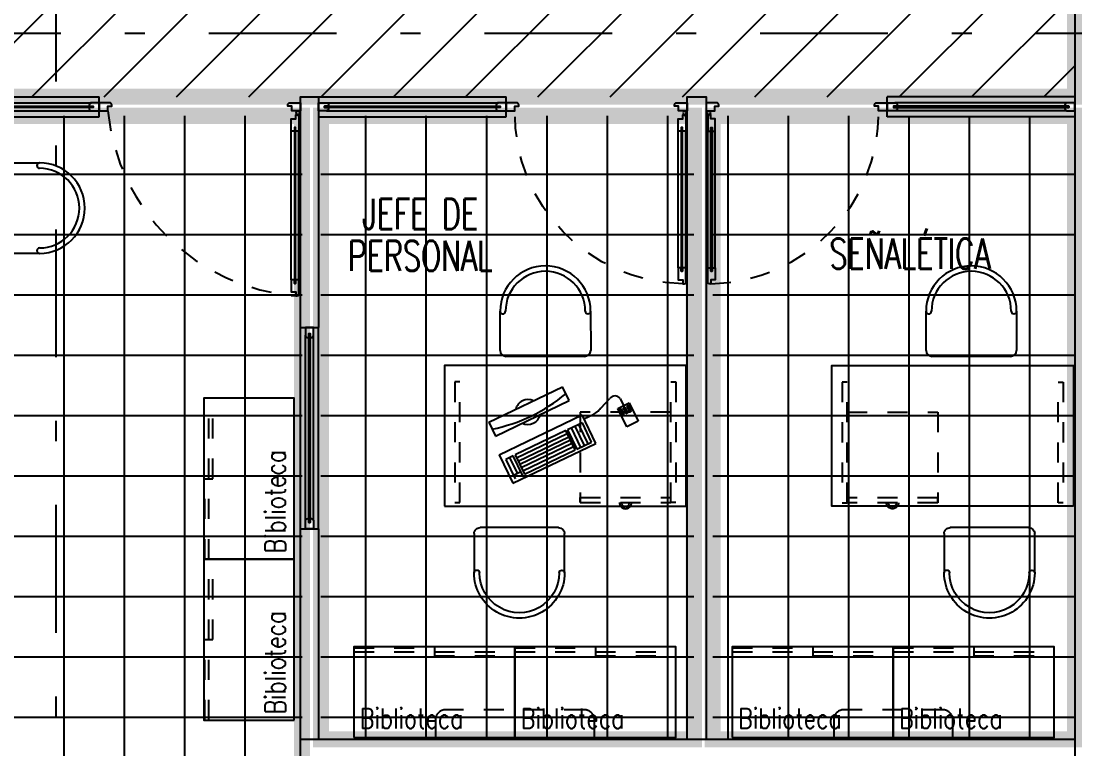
# Model space of a CAD drawing. Header units: millimetres. Extents: x -77 to 207, y -160 to 187.
# Drawn here: x -47.91 to -42.68, y 1.34 to 4.96 of the extents above; entities that cross this region are included whole.
import ezdxf
from ezdxf.enums import TextEntityAlignment as Align
from ezdxf.xclip import XClip

# ---------------------------------------------------------------- set-up
doc = ezdxf.new("R2010")
doc.units = ezdxf.units.MM
doc.header["$LTSCALE"] = 0.1
for name, pattern in [('X REF - ANELO INST bind$0$X REF - ANELO$0$DASHDOT2', [12.7, 6.35, -3.175, 0, -3.175]), ('X REF - ANELO INST bind$0$X REF - ANELO$0$DASHED2', [0.375, 0.25, -0.125]), ('X REF - ANELO INST bind$0$X REF - ANELO$0$HIDDEN2', [0.1875, 0.125, -0.0625])]:
    doc.linetypes.add(name, pattern=pattern)
for name, color, linetype in [('C01 Foil blanco', 30, 'Continuous'), ('C03 PRY comun+papel kraft', 192, 'Continuous'), ('X REF - ANELO INST bind$0$X REF - ANELO$0$A-CAMARA', 7, 'Continuous'), ('X REF - ANELO INST bind$0$X REF - ANELO$0$A-TABIQUE PRY', 7, 'Continuous'), ('X REF - ANELO INST bind$0$X REF - ANELO$0$C-ALUMINIO', 8, 'Continuous'), ('X REF - ANELO INST bind$0$X REF - ANELO$0$E-MOBILIARIO', 8, 'Continuous'), ('X REF - ANELO INST bind$0$X REF - ANELO$0$MET-EJE CABRIADAS', 8, 'X REF - ANELO INST bind$0$X REF - ANELO$0$DASHDOT2'), ('X REF - ANELO INST bind$0$X REF - ANELO$0$PROY-SPLITS', 8, 'X REF - ANELO INST bind$0$X REF - ANELO$0$HIDDEN2'), ('X REF - ANELO INST bind$0$X REF - ANELO$0$R-NOMBRE LOCAL', 7, 'Continuous')]:
    doc.layers.add(name, color=color, linetype=linetype)
doc.styles.add('X REF - ANELO INST bind$0$X REF - ANELO$0$ROMANS', font='ROMANS.SHX', dxfattribs={"width": 0.8, "height": 0.2})
doc.styles.add('X REF - ANELO INST bind$0$X REF - ANELO$0$VAUX', font='romans.shx', dxfattribs={"width": 0.85})
pattern_1 = [(0, (0, 0), (0, 0.3), []), (90, (0, 0), (-0.3, 2e-17), [])]

# ---------------------------------------------------------------- blocks, each defined once
blk = doc.blocks.new('X REF - ANELO INST bind$0$X REF - ANELO$0$biblioteca')
at = {"layer": 'X REF - ANELO INST bind$0$X REF - ANELO$0$E-MOBILIARIO'}
blk.add_line((1649.6538, 1508.8197), (1649.6538, 1508.7947), dxfattribs=at)
at = {"layer": 'X REF - ANELO INST bind$0$X REF - ANELO$0$E-MOBILIARIO', "linetype": 'X REF - ANELO INST bind$0$X REF - ANELO$0$HIDDEN2', "ltscale": 0.005}
for p, q in [((1649.6538, 1508.8147), (1650.0538, 1508.8147)), ((1649.6538, 1508.7947), (1650.4538, 1508.7947)), ((1650.0538, 1508.8147), (1650.0538, 1508.7747)), ((1650.0538, 1508.7747), (1650.4538, 1508.7747))]:
    blk.add_line(p, q, dxfattribs=at)
at = {"layer": 'X REF - ANELO INST bind$0$X REF - ANELO$0$E-MOBILIARIO'}
blk.add_lwpolyline([(1649.6538, 1508.3697), (1650.4538, 1508.3697), (1650.4538, 1508.8197), (1649.6538, 1508.8197)], close=True, dxfattribs=at)
at = {"layer": 'X REF - ANELO INST bind$0$X REF - ANELO$0$E-MOBILIARIO', "style": 'X REF - ANELO INST bind$0$X REF - ANELO$0$ROMANS', "width": 0.8}
blk.add_text('Biblioteca', height=0.1, dxfattribs=at).set_placement((1649.6828, 1508.4141))
blk = doc.blocks.new('X REF - ANELO INST bind$0$X REF - ANELO$0$comp')
at = {"layer": 'X REF - ANELO INST bind$0$X REF - ANELO$0$E-MOBILIARIO'}
for p, q in [((-375.9094, 423.7424), (-375.5431, 423.9184)), ((-375.5101, 423.8497), (-375.5431, 423.9184)), ((-375.8764, 423.6737), (-375.5101, 423.8497)), ((-375.3539, 423.8126), (-375.3091, 423.8599)), ((-375.2688, 423.8113), (-375.2115, 423.8388)), ((-375.2247, 423.7197), (-375.2688, 423.8113)), ((-375.2506, 423.8087), (-375.2598, 423.8043)), ((-375.2566, 423.8594), (-375.2401, 423.825)), ((-375.2374, 423.7813), (-375.2506, 423.8087)), ((-375.2323, 423.8175), (-375.2415, 423.8131)), ((-375.2415, 423.8131), (-375.2283, 423.7857)), ((-375.2191, 423.7901), (-375.2323, 423.8175)), ((-375.214, 423.8263), (-375.2231, 423.8219)), ((-375.2231, 423.8219), (-375.2099, 423.7945)), ((-375.2008, 423.7989), (-375.214, 423.8263)), ((-375.2115, 423.8388), (-375.1675, 423.7472)), ((-375.8588, 423.5806), (-375.4467, 423.7787)), ((-375.3784, 423.6367), (-375.4467, 423.7787)), ((-375.437, 423.7586), (-375.3942, 423.7792)), ((-375.2598, 423.8043), (-375.2466, 423.7769)), ((-375.2466, 423.7769), (-375.2374, 423.7813)), ((-375.2283, 423.7857), (-375.2191, 423.7901)), ((-375.2099, 423.7945), (-375.2008, 423.7989)), ((-375.9094, 423.7424), (-375.8764, 423.6737)), ((-375.445, 423.74), (-375.5183, 423.7048)), ((-375.5183, 423.7048), (-375.472, 423.6086)), ((-375.4999, 423.7136), (-375.4537, 423.6174)), ((-375.4816, 423.7224), (-375.4354, 423.6262)), ((-375.4633, 423.7312), (-375.4171, 423.635)), ((-375.3988, 423.6438), (-375.445, 423.74)), ((-375.1675, 423.7472), (-375.2247, 423.7197)), ((-375.5274, 423.7004), (-375.7792, 423.5794)), ((-375.5197, 423.6844), (-375.7715, 423.5633)), ((-375.512, 423.6683), (-375.7638, 423.5473)), ((-375.5043, 423.6523), (-375.7561, 423.5313)), ((-375.4812, 423.6042), (-375.5274, 423.7004)), ((-375.7905, 423.4387), (-375.3784, 423.6367)), ((-375.4966, 423.6363), (-375.7484, 423.5153)), ((-375.4889, 423.6203), (-375.7407, 423.4992)), ((-375.733, 423.4832), (-375.4812, 423.6042)), ((-375.472, 423.6086), (-375.3988, 423.6438)), ((-375.8588, 423.5806), (-375.7905, 423.4387)), ((-375.7884, 423.575), (-375.825, 423.5573)), ((-375.825, 423.5573), (-375.7788, 423.4612)), ((-375.8067, 423.5662), (-375.7693, 423.4883)), ((-375.7422, 423.4788), (-375.7884, 423.575)), ((-375.7792, 423.5794), (-375.733, 423.4832)), ((-375.7876, 423.4795), (-375.751, 423.4971))]:
    blk.add_line(p, q, dxfattribs=at)
for centre, radius, start, end in [((-376.0564, 424.5172), 0.8255, 281.4184, 309.9184), ((-375.283, 423.8408), 0.0323, 35.1957, 143.7409), ((-375.7156, 423.793), 0.0619, 63.8992, 167.4376), ((-375.441, 423.8765), 0.1079, 295.6684, 323.7409), ((-375.7156, 423.793), 0.0619, 243.383, 347.9539)]:
    blk.add_arc(centre, radius, start, end, dxfattribs=at)
blk = doc.blocks.new('X REF - ANELO INST bind$0$X REF - ANELO$0$Escritorio 1.20x0.70')
at = {"layer": 'X REF - ANELO INST bind$0$X REF - ANELO$0$E-MOBILIARIO', "linetype": 'X REF - ANELO INST bind$0$X REF - ANELO$0$HIDDEN2', "ltscale": 0.005}
for p, q in [((2121.1148, 1231.8749), (2121.1148, 1231.8999)), ((2121.1148, 1231.8999), (2121.5648, 1231.8999))]:
    blk.add_line(p, q, dxfattribs=at)
at = {"layer": 'X REF - ANELO INST bind$0$X REF - ANELO$0$E-MOBILIARIO'}
blk.add_lwpolyline([(2120.4407, 1231.8576), (2121.6407, 1231.8576), (2121.6407, 1232.5576), (2120.4407, 1232.5576)], close=True, dxfattribs=at)
at = {"layer": 'X REF - ANELO INST bind$0$X REF - ANELO$0$E-MOBILIARIO', "linetype": 'X REF - ANELO INST bind$0$X REF - ANELO$0$HIDDEN2', "ltscale": 0.005}
for points in [[(2120.4916, 1231.8749), (2120.5166, 1231.8749), (2120.5166, 1232.4749), (2120.4916, 1232.4749)], [(2121.5898, 1231.8749), (2121.5648, 1231.8749), (2121.5648, 1232.4749), (2121.5898, 1232.4749)], [(2121.1148, 1231.8749), (2121.5648, 1231.8749), (2121.5648, 1232.3249), (2121.1148, 1232.3249)]]:
    blk.add_lwpolyline(points, close=True, dxfattribs=at)
for radius in [0.03, 0.02]:
    blk.add_arc((2121.3398, 1231.8749), radius, 180, 0, dxfattribs=at)
blk = doc.blocks.new('X REF - ANELO INST bind$0$X REF - ANELO$0$A$C17FA08BE')
at = {"layer": 'X REF - ANELO INST bind$0$X REF - ANELO$0$E-MOBILIARIO'}
for p, q in [((-0.2089, -0.2201), (-0.2089, 0.1699)), ((-0.1789, 0.1999), (0.0161, 0.1999)), ((0.0161, -0.2501), (-0.1789, -0.2501))]:
    blk.add_line(p, q, dxfattribs=at)
for centre, radius, start, end in [((-0.1789, 0.1699), 0.03, 90, 180), ((0.0161, 0.1864), 0.0135, 90, 270), ((0.0161, -0.0251), 0.225, 270, 90), ((0.0161, -0.0251), 0.198, 270, 90), ((-0.1789, -0.2201), 0.03, 180, 270), ((0.0161, -0.2366), 0.0135, 90, 270)]:
    blk.add_arc(centre, radius, start, end, dxfattribs=at)
blk = doc.blocks.new('X REF - ANELO INST bind$0$X REF - ANELO$0$N Local')
at = {"layer": 'X REF - ANELO INST bind$0$X REF - ANELO$0$R-NOMBRE LOCAL', "lineweight": 0, "style": 'X REF - ANELO INST bind$0$X REF - ANELO$0$VAUX', "width": 0.85}
for p in [(6337.5718, -934.4549), (6337.5718, -934.7149)]:
    blk.add_attdef('NOMBRE', text='', height=0.1823, dxfattribs=at).set_placement(p, align=Align.CENTER)
blk = doc.blocks.new('X REF - ANELO INST bind$0$X REF - ANELO$0$PA 1.00')
at = {"layer": 'X REF - ANELO INST bind$0$X REF - ANELO$0$C-ALUMINIO', "color": 8}
for p, q in [((-46.5712, 3.6769, 0.0157), (-46.5712, 4.4169, 0.0157)), ((-46.5332, 3.6769, 0.0157), (-46.5332, 4.4169, 0.0157))]:
    blk.add_line(p, q, dxfattribs=at)
at = {"layer": 'X REF - ANELO INST bind$0$X REF - ANELO$0$C-ALUMINIO'}
blk.add_lwpolyline([(-47.5256, 4.5174), (-47.4825, 4.5174, 0.502809), (-47.4825, 4.5174), (-47.4825, 4.5174), (-47.4825, 4.5174), (-47.4825, 4.5404), (-47.4629, 4.5404), (-47.4629, 4.547, 0.418366), (-47.4733, 4.5574), (-47.5256, 4.5574), (-47.5256, 4.5174)], format="xyb", dxfattribs=at)
at = {"layer": 'X REF - ANELO INST bind$0$X REF - ANELO$0$C-ALUMINIO', "elevation": 0.0157}
for points in [[(-46.5256, 4.5174), (-46.5687, 4.5174, -0.502809), (-46.5687, 4.5174), (-46.5687, 4.5174), (-46.5687, 4.5174), (-46.5687, 4.5404), (-46.5884, 4.5404), (-46.5884, 4.547, -0.418366), (-46.5779, 4.5574), (-46.5256, 4.5574), (-46.5256, 4.5174)], [(-46.5482, 4.4769), (-46.5482, 4.4969), (-46.541, 4.4969, -0.387306), (-46.5332, 4.4898), (-46.5332, 4.4169), (-46.5492, 4.4169), (-46.5492, 4.4344), (-46.5552, 4.4344), (-46.5552, 4.4169), (-46.5712, 4.4169), (-46.5712, 4.4769), (-46.5482, 4.4769), (-46.5482, 4.4969)], [(-46.5482, 3.6169), (-46.5482, 3.5969), (-46.541, 3.5969, 0.387306), (-46.5332, 3.604), (-46.5332, 3.6769), (-46.5492, 3.6769), (-46.5492, 3.6593), (-46.5552, 3.6593), (-46.5552, 3.6769), (-46.5712, 3.6769), (-46.5712, 3.6169), (-46.5482, 3.6169), (-46.5482, 3.5969)]]:
    blk.add_lwpolyline(points, format="xyb", dxfattribs=at)
blk.add_lwpolyline([(-46.5552, 3.6593), (-46.5492, 3.6593), (-46.5492, 4.4344), (-46.5552, 4.4344)], close=True, dxfattribs=at)
at = {"layer": 'X REF - ANELO INST bind$0$X REF - ANELO$0$C-ALUMINIO'}
blk.add_circle((-46.5382, 4.5074, 0.0159), 0.00857, dxfattribs=at)
at = {"layer": 'X REF - ANELO INST bind$0$X REF - ANELO$0$C-ALUMINIO', "color": 8, "linetype": 'X REF - ANELO INST bind$0$X REF - ANELO$0$DASHED2'}
blk.add_arc((-46.4661, 4.6146, -0.0003), 1.021, 185.4651, 265.3926, dxfattribs=at)
blk = doc.blocks.new('X REF - ANELO INST bind$0$X REF - ANELO$0$PA 0.90')
at = {"layer": 'X REF - ANELO INST bind$0$X REF - ANELO$0$C-ALUMINIO', "color": 8}
for p, q in [((-51.6647, 3.3823), (-50.9852, 3.3823)), ((-51.6647, 3.3443), (-50.9852, 3.3443))]:
    blk.add_line(p, q, dxfattribs=at)
at = {"layer": 'X REF - ANELO INST bind$0$X REF - ANELO$0$C-ALUMINIO'}
for points in [[(-51.7247, 3.3673), (-51.7447, 3.3673), (-51.7447, 3.3745, -0.387306), (-51.7376, 3.3823), (-51.6647, 3.3823), (-51.6647, 3.3663), (-51.6822, 3.3663), (-51.6822, 3.3603), (-51.6647, 3.3603), (-51.6647, 3.3443), (-51.7247, 3.3443), (-51.7247, 3.3673), (-51.7447, 3.3673)], [(-50.9252, 3.3673), (-50.9052, 3.3673), (-50.9052, 3.3745, 0.387306), (-50.9123, 3.3823), (-50.9852, 3.3823), (-50.9852, 3.3663), (-50.9677, 3.3663), (-50.9677, 3.3603), (-50.9852, 3.3603), (-50.9852, 3.3443), (-50.9252, 3.3443), (-50.9252, 3.3673), (-50.9052, 3.3673)], [(-50.8847, 3.3899), (-50.8847, 3.3468, 0.502809), (-50.8847, 3.3468), (-50.8847, 3.3468), (-50.8847, 3.3468), (-50.8617, 3.3468), (-50.8617, 3.3271), (-50.8551, 3.3271, 0.418366), (-50.8447, 3.3376), (-50.8447, 3.3899), (-50.8847, 3.3899)], [(-50.8847, 2.4899), (-50.8847, 2.533, -0.502809), (-50.8847, 2.533), (-50.8847, 2.533), (-50.8847, 2.533), (-50.8617, 2.533), (-50.8617, 2.5526), (-50.8551, 2.5526, -0.418366), (-50.8447, 2.5422), (-50.8447, 2.4899), (-50.8847, 2.4899)]]:
    blk.add_lwpolyline(points, format="xyb", dxfattribs=at)
blk.add_lwpolyline([(-51.6822, 3.3603), (-51.6822, 3.3663), (-50.9677, 3.3663), (-50.9677, 3.3603)], close=True, dxfattribs=at)
blk.add_circle((-50.8947, 3.3773, 0.0003), 0.00857, dxfattribs=at)
at = {"layer": 'X REF - ANELO INST bind$0$X REF - ANELO$0$C-ALUMINIO', "color": 8, "linetype": 'X REF - ANELO INST bind$0$X REF - ANELO$0$DASHED2'}
blk.add_arc((-50.8946, 3.3831, -0.0003), 0.8502, 181.0638, 270.6692, dxfattribs=at)
blk = doc.blocks.new('X REF - ANELO INST bind$0$X REF - ANELO')
at = {"layer": 'X REF - ANELO INST bind$0$X REF - ANELO$0$A-CAMARA'}
blk.add_lwpolyline([(-42.6164, 4.5849), (-42.6164, 4.5849), (-42.6164, 5.0551), (-42.6764, 5.0551), (-42.6764, 4.5849), (-42.6764, 4.5849), (-42.6764, -0.0853), (-42.6764, -0.0853), (-42.6164, -0.0853), (-42.6164, -0.0853), (-42.6164, 4.5849)], dxfattribs=at)
at = {"layer": 'X REF - ANELO INST bind$0$X REF - ANELO$0$A-TABIQUE PRY'}
for p, q in [((-46.5256, 3.4374), (-46.4356, 3.4374)), ((-46.5256, 2.4374), (-46.4356, 2.4374))]:
    blk.add_line(p, q, dxfattribs=at)
at = {"layer": 'X REF - ANELO INST bind$0$X REF - ANELO$0$A-TABIQUE PRY', "ltscale": 5}
blk.add_line((-42.6764, 1.3899), (-46.5256, 1.3899), dxfattribs=at)
for points in [[(-46.5256, 3.4374), (-46.5256, 4.5849), (-46.4356, 4.5849), (-46.4356, 3.4374)], [(-46.5256, 1.2949), (-46.5256, 2.4374)], [(-46.4356, 2.4374), (-46.4356, 1.3899)]]:
    blk.add_lwpolyline(points, dxfattribs=at)
blk.add_lwpolyline([(-44.603, 1.3899), (-44.603, 4.5849), (-44.5091, 4.5849), (-44.5091, 1.3899)], close=True, dxfattribs=at)
at = {"layer": 'X REF - ANELO INST bind$0$X REF - ANELO$0$C-ALUMINIO', "color": 8}
for p, q in [((-49.0256, 4.5848), (-47.5256, 4.5849)), ((-47.5256, 4.4849), (-47.5256, 4.5849)), ((-46.4356, 4.5849), (-45.503, 4.5849, 0.0157)), ((-45.503, 4.4849, 0.0157), (-45.503, 4.5849, 0.0157)), ((-42.6764, 4.5849), (-43.6091, 4.5849, 0.0157)), ((-43.6091, 4.4849, 0.0157), (-43.6091, 4.5849, 0.0157)), ((-48.9878, 4.5548), (-47.5635, 4.5549)), ((-48.9861, 4.5148), (-47.5652, 4.5149)), ((-46.3978, 4.5549), (-45.5408, 4.5549, 0.0157)), ((-46.3961, 4.5149), (-45.5425, 4.5149, 0.0157)), ((-42.7143, 4.5549), (-43.5712, 4.5549, 0.0157)), ((-42.716, 4.5149), (-43.5695, 4.5149, 0.0157)), ((-49.0256, 4.4848), (-47.5256, 4.4849)), ((-46.4356, 4.4849), (-45.503, 4.4849, 0.0157)), ((-42.6764, 4.4849), (-43.6091, 4.4849, 0.0157)), ((-46.5256, 2.4374), (-46.5256, 3.4374)), ((-46.4356, 3.4374), (-46.4356, 3.4374)), ((-46.4356, 2.4374), (-46.4356, 3.4374)), ((-46.5006, 2.4752), (-46.5006, 3.3995)), ((-46.4606, 2.4769), (-46.4606, 3.3978))]:
    blk.add_line(p, q, dxfattribs=at)
at = {"layer": 'X REF - ANELO INST bind$0$X REF - ANELO$0$C-ALUMINIO'}
for points in [[(-47.5756, 4.5319), (-48.9911, 4.5318), (-48.9911, 4.5378), (-47.5756, 4.5379)], [(-45.553, 4.5319), (-46.4053, 4.5319), (-46.4053, 4.5379), (-45.553, 4.5379)], [(-43.5591, 4.5319), (-42.7067, 4.5319), (-42.7067, 4.5379), (-43.5591, 4.5379)], [(-46.4776, 3.3874), (-46.4776, 2.4677), (-46.4836, 2.4677), (-46.4836, 3.3874)]]:
    blk.add_lwpolyline(points, dxfattribs=at)
for points in [[(-47.5256, 4.5549), (-47.5635, 4.5549, 0.398972), (-47.5756, 4.5433), (-47.5756, 4.5379), (-47.5559, 4.5379), (-47.5559, 4.5319), (-47.5756, 4.5319), (-47.5756, 4.5253, 0.418366), (-47.5652, 4.5149), (-47.5256, 4.5149), (-47.5256, 4.5549)], [(-46.4356, 4.5549), (-46.3978, 4.5549, -0.398972), (-46.3856, 4.5433), (-46.3856, 4.5379), (-46.4053, 4.5379), (-46.4053, 4.5319), (-46.3856, 4.5319), (-46.3856, 4.5253, -0.418366), (-46.3961, 4.5149), (-46.4356, 4.5149), (-46.4356, 4.5549)], [(-42.6764, 4.5549), (-42.7143, 4.5549, 0.398972), (-42.7264, 4.5433), (-42.7264, 4.5379), (-42.7067, 4.5379), (-42.7067, 4.5319), (-42.7264, 4.5319), (-42.7264, 4.5253, 0.418366), (-42.716, 4.5149), (-42.6764, 4.5149), (-42.6764, 4.5549)], [(-46.5006, 3.4374), (-46.5006, 3.3995, 0.398972), (-46.4891, 3.3874), (-46.4836, 3.3874), (-46.4836, 3.4071), (-46.4776, 3.4071), (-46.4776, 3.3874), (-46.471, 3.3874, 0.418366), (-46.4606, 3.3978), (-46.4606, 3.4374), (-46.5006, 3.4374)], [(-46.5006, 2.4374), (-46.5006, 2.4752, -0.398972), (-46.4891, 2.4874), (-46.4836, 2.4874), (-46.4836, 2.4677), (-46.4776, 2.4677), (-46.4776, 2.4874), (-46.471, 2.4874, -0.418366), (-46.4606, 2.4769), (-46.4606, 2.4374), (-46.5006, 2.4374)]]:
    blk.add_lwpolyline(points, format="xyb", dxfattribs=at)
at = {"layer": 'X REF - ANELO INST bind$0$X REF - ANELO$0$C-ALUMINIO', "elevation": 0.0157}
for points in [[(-45.503, 4.5549), (-45.5408, 4.5549, 0.398972), (-45.553, 4.5433), (-45.553, 4.5379), (-45.5333, 4.5379), (-45.5333, 4.5319), (-45.553, 4.5319), (-45.553, 4.5253, 0.418366), (-45.5425, 4.5149), (-45.503, 4.5149), (-45.503, 4.5549)], [(-43.6091, 4.5549), (-43.5712, 4.5549, -0.398972), (-43.5591, 4.5433), (-43.5591, 4.5379), (-43.5787, 4.5379), (-43.5787, 4.5319), (-43.5591, 4.5319), (-43.5591, 4.5253, -0.418366), (-43.5695, 4.5149), (-43.6091, 4.5149), (-43.6091, 4.5549)]]:
    blk.add_lwpolyline(points, format="xyb", dxfattribs=at)
at = {"layer": 'X REF - ANELO INST bind$0$X REF - ANELO$0$MET-EJE CABRIADAS'}
for p, q in [((-47.7395, -0.8196, 0.0194), (-47.7395, 42.1212, 0.0194)), ((1.6043, 4.8999), (-54.2799, 4.8999))]:
    blk.add_line(p, q, dxfattribs=at)
at = {"layer": 'X REF - ANELO INST bind$0$X REF - ANELO$0$PROY-SPLITS'}
blk.add_lwpolyline([(-45.8545, 1.3996), (-45.0645, 1.3996), (-45.0645, 1.4871, 0.414214), (-45.1145, 1.5371), (-45.8045, 1.5371, 0.414214), (-45.8545, 1.4871), (-45.8545, 1.3996)], format="xyb", dxfattribs=at)
at = {"layer": 'X REF - ANELO INST bind$0$X REF - ANELO$0$PROY-SPLITS', "elevation": -0.0203}
blk.add_lwpolyline([(-43.8753, 1.3996), (-43.2833, 1.3996), (-43.2833, 1.4871, 0.414214), (-43.3333, 1.5371), (-43.8253, 1.5371, 0.414214), (-43.8753, 1.4871), (-43.8753, 1.3996)], format="xyb", dxfattribs=at)
at = {"xscale": -1, "rotation": 270}
blk.add_blockref('X REF - ANELO INST bind$0$X REF - ANELO$0$PA 0.90', (-47.9929, 55.3996, 0.0157), dxfattribs=at)
at = {"rotation": 90}
blk.add_blockref('X REF - ANELO INST bind$0$X REF - ANELO$0$PA 0.90', (-41.1192, 55.3996, 0.0157), dxfattribs=at)
ref = blk.add_blockref('X REF - ANELO INST bind$0$X REF - ANELO$0$N Local', (5024.1274, 751.491, -0.0235), dxfattribs=dict(xscale=-0.7999999999999545, yscale=0.8000000000000114, zscale=0.8))
ref.add_attrib('NOMBRE', 'JEFE DE', dxfattribs={"layer": 'X REF - ANELO INST bind$0$X REF - ANELO$0$R-NOMBRE LOCAL', "lineweight": 0, "height": 0.15, "style": 'X REF - ANELO INST bind$0$X REF - ANELO$0$VAUX', "width": 0.7}).set_placement((-45.93, 3.9271, -0.0235), align=Align.CENTER)
ref.add_attrib('NOMBRE', 'PERSONAL', dxfattribs={"layer": 'X REF - ANELO INST bind$0$X REF - ANELO$0$R-NOMBRE LOCAL', "lineweight": 0, "height": 0.15, "style": 'X REF - ANELO INST bind$0$X REF - ANELO$0$VAUX', "width": 0.7}).set_placement((-45.93, 3.7191, -0.0235), align=Align.CENTER)
ref = blk.add_blockref('X REF - ANELO INST bind$0$X REF - ANELO$0$N Local', (5026.5613, 751.5015, -0.0142), dxfattribs=dict(xscale=-0.7999999999999545, yscale=0.8000000000000114, zscale=0.8))
ref.add_attrib('NOMBRE', 'SEÑALÉTICA', dxfattribs={"layer": 'X REF - ANELO INST bind$0$X REF - ANELO$0$R-NOMBRE LOCAL', "lineweight": 0, "height": 0.15, "style": 'X REF - ANELO INST bind$0$X REF - ANELO$0$VAUX', "width": 0.7}).set_placement((-43.4961, 3.7297, -0.0142), align=Align.CENTER)
at = {"layer": 'X REF - ANELO INST bind$0$X REF - ANELO$0$C-ALUMINIO'}
blk.add_blockref('X REF - ANELO INST bind$0$X REF - ANELO$0$PA 1.00', (0, -0.0025), dxfattribs=at)
at = {"layer": 'X REF - ANELO INST bind$0$X REF - ANELO$0$E-MOBILIARIO'}
for name, p, rotation in [('X REF - ANELO INST bind$0$X REF - ANELO$0$A$C17FA08BE', (-47.8379, 4.0564), 0.02633996238928239), ('X REF - ANELO INST bind$0$X REF - ANELO$0$A$C17FA08BE', (-45.3332, 3.5028), 90.0263399623893), ('X REF - ANELO INST bind$0$X REF - ANELO$0$A$C17FA08BE', (-43.2164, 3.5028), 90.0263399623893), ('X REF - ANELO INST bind$0$X REF - ANELO$0$biblioteca', (1461.8137, -1647.368), 90), ('X REF - ANELO INST bind$0$X REF - ANELO$0$biblioteca', (1461.8137, -1648.168), 90)]:
    blk.add_blockref(name, p, dxfattribs=dict(at, rotation=rotation))
for name, p in [('X REF - ANELO INST bind$0$X REF - ANELO$0$Escritorio 1.20x0.70', (-2166.2498, -1229.3081, -0.0206)), ('X REF - ANELO INST bind$0$X REF - ANELO$0$comp', (330.3206, -420.7756, -0.0206)), ('X REF - ANELO INST bind$0$X REF - ANELO$0$biblioteca', (-1695.9132, -1506.97)), ('X REF - ANELO INST bind$0$X REF - ANELO$0$biblioteca', (-1695.1132, -1506.9701)), ('X REF - ANELO INST bind$0$X REF - ANELO$0$biblioteca', (-1694.0331, -1506.97, -0.0203)), ('X REF - ANELO INST bind$0$X REF - ANELO$0$biblioteca', (-1693.2331, -1506.9701, -0.0203))]:
    blk.add_blockref(name, p, dxfattribs=at)
at = {"layer": 'X REF - ANELO INST bind$0$X REF - ANELO$0$E-MOBILIARIO', "xscale": -1}
blk.add_blockref('X REF - ANELO INST bind$0$X REF - ANELO$0$Escritorio 1.20x0.70', (2077.7567, -1229.3084, -0.0011), dxfattribs=at)
at = {"layer": 'X REF - ANELO INST bind$0$X REF - ANELO$0$E-MOBILIARIO', "xscale": -1, "rotation": 89.9736600376107}
for p in [(-45.4627, 2.2339), (-43.1265, 2.2339, -0.0011)]:
    blk.add_blockref('X REF - ANELO INST bind$0$X REF - ANELO$0$A$C17FA08BE', p, dxfattribs=at)
blk = doc.blocks.new('X REF - ANELO INST bind')
ref = blk.add_blockref('X REF - ANELO INST bind$0$X REF - ANELO', (0, 0))
XClip(ref).set_block_clipping_path([(-76.9680737415, -24.7711317477), (92.9860355418, 61.1669630168)])

msp = doc.modelspace()

# ---------------------------------------------------------------- hatches: boundary and pattern name
at = {"layer": 'C01 Foil blanco'}
h = msp.add_hatch(dxfattribs=at)
h.set_pattern_fill('ANSI31', color=256, scale=0.08, style=0)
edge = h.paths.add_edge_path()
edge.add_line((-49.0214, 4.5849), (-49.0214, 14.5609))
edge.add_line((-49.0214, 14.5609), (-53.1984, 14.5609))
edge.add_line((-53.1984, 14.5609), (-53.1984, 16.7143))
edge.add_line((-53.1984, 16.7143), (-49.0215, 16.7143))
edge.add_line((-49.0215, 16.7143), (-49.0215, 37.3805))
edge.add_line((-49.0215, 37.3805), (-26.4226, 37.3805))
edge.add_line((-26.4226, 37.3805), (-26.4226, 33.4266))
edge.add_line((-26.4226, 33.4266), (-29.1206, 33.4266))
edge.add_line((-29.1206, 33.4266), (-29.1206, 29.2452))
edge.add_line((-29.1206, 29.2452), (-42.6771, 29.2452))
edge.add_line((-42.6771, 29.2452), (-42.6764, 4.5849))
edge.add_line((-42.6764, 4.5849), (-49.0214, 4.585))
at = {"layer": 'C03 PRY comun+papel kraft'}
h = msp.add_hatch(dxfattribs=at)
h.set_pattern_fill('_USER', color=256, scale=0.3, double=1, pattern_type=0)
h.set_pattern_definition(pattern_1)
h.paths.add_polyline_path([(-50.8172, 4.4899), (-46.5172, 4.4899), (-46.5172, -0.1599), (-50.8172, -0.1599)])
h = msp.add_hatch(dxfattribs=at)
h.set_pattern_fill('_USER', color=256, scale=0.3, double=1, pattern_type=0)
h.set_pattern_definition(pattern_1)
h.paths.add_polyline_path([(-46.4233, 4.4899), (-44.5703, 4.4899), (-44.5703, 1.3899), (-46.4233, 1.3899)])
h = msp.add_hatch(dxfattribs=at)
h.set_pattern_fill('_USER', color=256, scale=0.3, double=1, pattern_type=0)
h.set_pattern_definition(pattern_1)
h.paths.add_polyline_path([(-44.4764, 4.4899), (-42.6764, 4.4899), (-42.6764, 1.3899), (-44.4764, 1.3899)])

# ---------------------------------------------------------------- linework, layer by layer
at = {"layer": 'C01 Foil blanco', "const_width": 0.08, "elevation": -0.0366}
msp.add_lwpolyline([(-49.0214, 4.5849), (-49.0214, 14.5609), (-53.1984, 14.5609), (-53.1984, 16.7143), (-49.0215, 16.7143), (-49.0215, 37.3805), (-26.4226, 37.3805), (-26.4226, 33.4266), (-29.1206, 33.4266), (-29.1206, 29.2452), (-29.1206, 29.2452), (-42.6771, 29.2452), (-42.6764, 4.5849), (-49.0214, 4.585)], dxfattribs=at)
at = {"layer": 'C03 PRY comun+papel kraft', "const_width": 0.08}
for points, elevation in [([(-50.8172, 4.4899), (-46.5172, 4.4899), (-46.5172, -0.1599), (-50.8172, -0.1599), (-50.8172, 4.4899)], -0.0189), ([(-46.4233, 4.4899), (-44.5703, 4.4899), (-44.5703, 1.3899), (-46.4233, 1.3899), (-46.4233, 4.4899)], -0.0394), ([(-44.4764, 4.4899), (-42.6764, 4.4899), (-42.6764, 1.3899), (-44.4764, 1.3899), (-44.4764, 4.4899)], -0.01)]:
    msp.add_lwpolyline(points, dxfattribs=dict(at, elevation=elevation))

# ---------------------------------------------------------------- block references
msp.add_blockref('X REF - ANELO INST bind', (0, 0))

doc.saveas('drawing.dxf')
